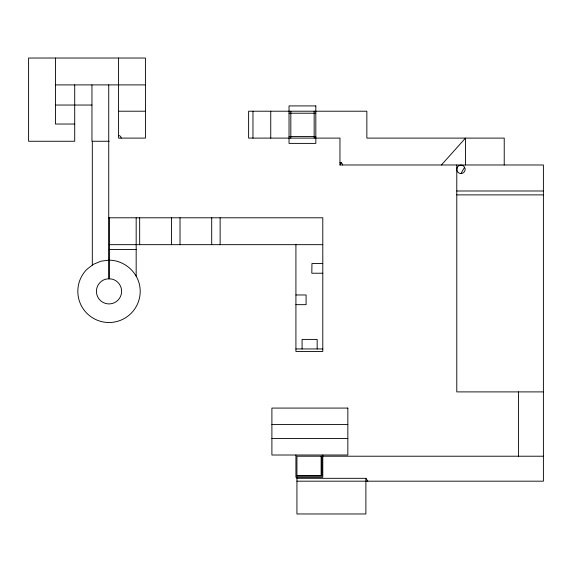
<?xml version="1.0" encoding="UTF-8"?>
<svg xmlns="http://www.w3.org/2000/svg" width="572" height="572" viewBox="0 0 572 572"><rect width="100%" height="100%" fill="white"/><g stroke="black" fill="none" stroke-linecap="round" stroke-linejoin="round"><path stroke-width="0.86" d="M296.932 481.181L543.4 481.181L543.4 164.986L339.961 164.986L341.241 162.77L339.961 162.427M460.961 173.545L464.6 167.246M441.405 164.986L465.494 138.102L465.494 164.986M108.737 260.174L100.944 261.204L93.422 264.314L86.958 269.269A31.188 31.188 0 0 0 100.944 321.45A31.188 31.188 0 0 0 139.139 283.254C135.514 270.07 122.987 260.303 109.288 260.174M55.463 84.906L145.452 84.892M55.463 105.041L91.956 105.041M145.567 111.211L118.561 111.211L118.583 111.576M289.032 113.22L315.823 113.22M74.71 124.031L55.463 124.031L55.463 58.029M289.032 136.472L315.823 136.472M109.195 141.255L91.956 141.255L91.956 84.906M456.785 190.991L543.4 190.991M456.785 194.88L543.4 194.88M108.737 217.796L322.794 217.796L322.794 351.465L295.917 351.465L295.917 244.673M109.288 244.673L322.794 244.673M109.288 249.442L136.172 249.442M322.794 263.485L311.969 263.485L311.804 273.23L322.794 273.23M295.917 294.973L306.091 294.973L306.091 304.661L295.917 304.661M295.917 348.949L322.794 348.949M543.4 391.899L456.785 391.899L456.785 164.986M271.9 424.581L347.847 424.581M271.9 438.438L347.847 438.438M543.4 456.213L296.932 456.213L296.932 476.147L321.893 476.147L321.893 456.213M296.932 475.511L321.135 475.511L321.135 456.213M296.932 478.321L365.887 478.321L367.81 481.181M314.157 136.472L315.823 138.102M518.439 391.899L518.439 456.213M504.225 164.986L504.225 138.102L366.852 138.102L366.852 111.211L248.62 111.211L248.62 138.102L339.961 138.102L339.961 164.986M365.887 478.321L365.887 513.971L296.932 513.971L296.932 476.876M322.794 455.012L322.794 477.284L295.917 477.284L295.917 455.012M317.167 348.949L317.167 339.41L302.08 339.41L302.08 348.949M314.157 111.211L314.157 138.102M290.826 111.211L290.826 138.102M270.749 111.211L270.749 138.102M252.96 111.211L252.96 138.102M220.134 217.796L220.134 244.673M211.704 217.796L211.704 244.673M180.023 217.796L180.023 244.673M171.5 217.796L171.5 244.673M139.668 217.796L139.668 244.673M136.172 217.796L136.172 276.076M118.583 58.029L118.583 138.102L145.452 138.102L145.41 58.029L28.6 58.029L28.6 141.255L74.71 141.255L74.71 84.906M109.288 217.796L109.288 278.771L108.737 278.771L108.737 84.906M92.314 141.255L92.314 265.165M341.241 162.77A2.56 2.56 0 0 1 342.528 164.986M118.583 135.535A2.56 2.56 0 0 1 121.142 138.102M456.906 168.261L456.906 170.435A4.197 4.197 0 0 0 463.37 172.787A4.197 4.197 0 0 0 463.37 165.909A4.197 4.197 0 0 0 456.906 168.261M109.016 278.736L105.756 279.165A12.591 12.591 0 0 0 98.699 298.548A12.591 12.591 0 0 0 119.334 298.548A12.591 12.591 0 0 0 112.276 279.165L109.016 278.736M315.823 105.913L289.032 105.913L289.032 143.386L315.823 143.386L315.823 105.913M347.847 408.079L271.9 408.079L271.9 455.012L347.847 455.012L347.847 408.079"/></g></svg>
